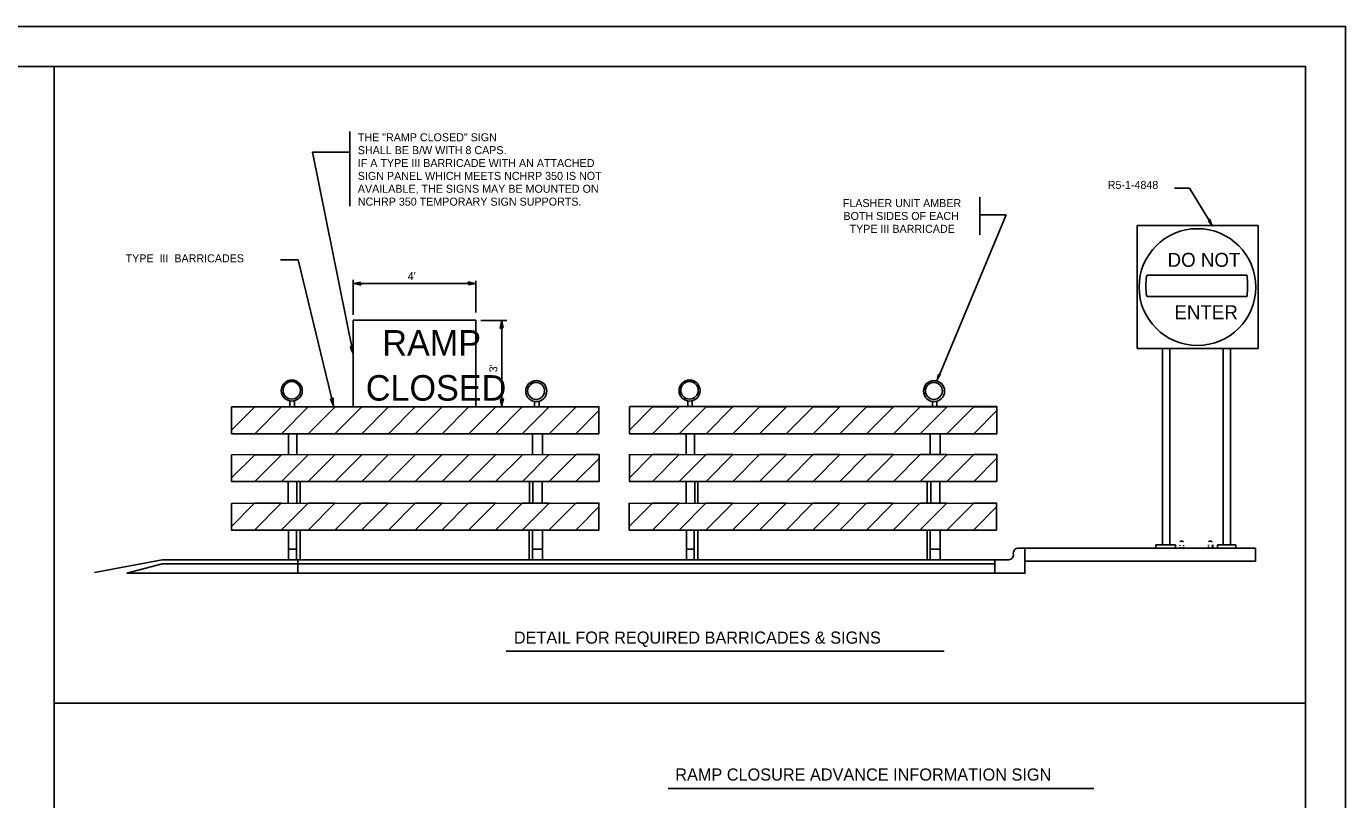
# Model space of a CAD drawing. Extents: x 1920121 to 1937144, y 1296471 to 1305112.
# Drawn here: x 1926096 to 1926921, y 1300593 to 1301076 of the extents above; entities that cross this region are included whole.
import ezdxf

# ---------------------------------------------------------------- set-up
doc = ezdxf.new("R2010")
doc.units = 0
for name, color, linetype in [('Sheets_50 Reference Boundary', 7, 'Continuous'), ('Sheets_General Details', 7, 'Continuous'), ('Sheets_Printer Plotting Border', 7, 'Continuous')]:
    doc.layers.add(name, color=color, linetype=linetype)

msp = doc.modelspace()

# ---------------------------------------------------------------- linework, layer by layer
at = {"layer": 'Sheets_50 Reference Boundary'}
msp.add_lwpolyline([(1925320.65, 1301050.7), (1926895.65, 1301050.7), (1926895.65, 1300050.71), (1925320.65, 1300050.71)], close=True, dxfattribs=at)
at = {"layer": 'Sheets_General Details'}
for p, q in [((1926920.65, 1301075.71), (1925220.65, 1301075.71)), ((1926113.89, 1300050.71), (1926113.89, 1301050.71)), ((1926298.48, 1300963.3), (1926298.48, 1301010.06)), ((1926298.48, 1300997.19), (1926275.16, 1300997.19)), ((1926275.16, 1300997.19), (1926300.61, 1300871.29)), ((1926692.07, 1300945.38), (1926692.07, 1300969.09)), ((1926813.72, 1300974.66), (1926823.2, 1300974.66)), ((1926823.2, 1300974.66), (1926837.46, 1300951.08)), ((1926708.57, 1300958.07), (1926665.9, 1300855.58)), ((1926692.07, 1300958.07), (1926708.57, 1300958.07)), ((1926790.34, 1300951.3), (1926790.34, 1300874.54)), ((1926790.34, 1300951.3), (1926865.92, 1300951.3)), ((1926865.92, 1300951.3), (1926865.92, 1300874.54)), ((1926255.27, 1300929.93), (1926266.24, 1300929.93)), ((1926266.24, 1300929.93), (1926288.37, 1300838.59)), ((1926796.57, 1300920.18), (1926859.01, 1300920.18)), ((1926300.65, 1300917.35), (1926300.65, 1300895.57)), ((1926300.65, 1300915.05), (1926377.46, 1300915.05)), ((1926377.34, 1300916.8), (1926377.34, 1300896.94)), ((1926796.57, 1300906.98), (1926859.01, 1300906.98)), ((1926300.65, 1300892.14), (1926300.65, 1300838.25)), ((1926300.65, 1300892.14), (1926377.34, 1300892.14)), ((1926377.34, 1300892.14), (1926377.34, 1300838.25)), ((1926380.3, 1300892.02), (1926396.67, 1300892.02)), ((1926393.41, 1300892.02), (1926393.41, 1300838.25)), ((1926299.16, 1300878.45), (1926299.16, 1300878.45)), ((1926790.34, 1300874.54), (1926865.92, 1300874.54)), ((1926806.2, 1300874.54), (1926806.2, 1300751.93)), ((1926810.76, 1300874.54), (1926810.76, 1300752.01)), ((1926844.15, 1300874.54), (1926844.15, 1300751.86)), ((1926848.71, 1300874.54), (1926848.71, 1300751.93)), ((1926224.65, 1300837.94), (1926454.21, 1300837.94)), ((1926224.65, 1300821.22), (1926224.65, 1300837.93)), ((1926261.1, 1300838.25), (1926261.1, 1300841.79)), ((1926263.91, 1300838.25), (1926263.91, 1300841.86)), ((1926414.01, 1300841.31), (1926414.01, 1300838.25)), ((1926416.82, 1300838.25), (1926416.82, 1300841.48)), ((1926454.21, 1300821.15), (1926454.21, 1300838.25)), ((1926473.18, 1300838.25), (1926702.74, 1300838.25)), ((1926473.18, 1300821.22), (1926473.18, 1300837.93)), ((1926509.62, 1300838.25), (1926509.62, 1300841.79)), ((1926512.43, 1300838.25), (1926512.43, 1300841.86)), ((1926662.53, 1300841.31), (1926662.53, 1300838.25)), ((1926665.35, 1300838.25), (1926665.35, 1300841.48)), ((1926702.74, 1300821.15), (1926702.74, 1300838.25)), ((1926224.65, 1300821.15), (1926454.21, 1300821.15)), ((1926260.16, 1300821.15), (1926260.16, 1300808.18)), ((1926265.37, 1300821.15), (1926265.37, 1300808.18)), ((1926412.4, 1300821.15), (1926429.36, 1300821.15)), ((1926412.67, 1300821.15), (1926412.67, 1300808.18)), ((1926418.9, 1300821.15), (1926418.9, 1300808.18)), ((1926473.18, 1300821.15), (1926702.74, 1300821.15)), ((1926508.69, 1300821.15), (1926508.69, 1300808.18)), ((1926513.89, 1300821.15), (1926513.89, 1300808.18)), ((1926660.92, 1300821.15), (1926677.89, 1300821.15)), ((1926661.19, 1300821.15), (1926661.19, 1300808.18)), ((1926667.42, 1300821.15), (1926667.42, 1300808.18)), ((1926224.67, 1300808.11), (1926454.23, 1300808.19)), ((1926224.67, 1300791.41), (1926224.67, 1300808.11)), ((1926454.23, 1300791.34), (1926454.23, 1300808.19)), ((1926473.19, 1300791.41), (1926473.19, 1300808.44)), ((1926473.59, 1300808.11), (1926702.75, 1300808.19)), ((1926702.75, 1300791.34), (1926702.75, 1300808.44)), ((1926224.67, 1300791.34), (1926454.23, 1300791.34)), ((1926260.05, 1300791.34), (1926260.05, 1300777.76)), ((1926265.52, 1300791.34), (1926265.52, 1300777.76)), ((1926267.54, 1300791.34), (1926267.54, 1300777.76)), ((1926410.69, 1300791.34), (1926410.69, 1300777.76)), ((1926412.42, 1300791.34), (1926429.38, 1300791.34)), ((1926412.93, 1300791.34), (1926412.93, 1300777.76)), ((1926418.67, 1300791.34), (1926418.67, 1300777.76)), ((1926473.19, 1300791.34), (1926702.75, 1300791.34)), ((1926508.57, 1300791.34), (1926508.57, 1300777.76)), ((1926514.05, 1300791.34), (1926514.05, 1300777.76)), ((1926516.06, 1300791.34), (1926516.06, 1300777.76)), ((1926659.21, 1300791.34), (1926659.21, 1300777.76)), ((1926660.94, 1300791.34), (1926677.9, 1300791.34)), ((1926661.46, 1300791.34), (1926661.46, 1300777.76)), ((1926667.2, 1300791.34), (1926667.2, 1300777.76)), ((1926224.56, 1300777.71), (1926454.11, 1300777.79)), ((1926224.56, 1300761.01), (1926224.56, 1300777.71)), ((1926454.11, 1300760.94), (1926454.11, 1300778.04)), ((1926473.08, 1300761.01), (1926473.08, 1300778.04)), ((1926473.48, 1300777.71), (1926702.64, 1300777.79)), ((1926702.64, 1300760.94), (1926702.64, 1300778.04)), ((1926224.56, 1300760.94), (1926454.11, 1300760.94)), ((1926260.32, 1300760.94), (1926260.32, 1300742.38)), ((1926265.18, 1300760.94), (1926265.18, 1300742.38)), ((1926267.54, 1300760.94), (1926267.54, 1300742.38)), ((1926410.65, 1300760.94), (1926410.65, 1300742.38)), ((1926412.3, 1300760.94), (1926429.26, 1300760.94)), ((1926412.63, 1300760.94), (1926412.63, 1300742.38)), ((1926418.86, 1300760.94), (1926418.86, 1300742.38)), ((1926473.08, 1300760.94), (1926702.64, 1300760.94)), ((1926508.84, 1300760.94), (1926508.84, 1300742.38)), ((1926513.7, 1300760.94), (1926513.7, 1300742.38)), ((1926516.06, 1300760.94), (1926516.06, 1300742.38)), ((1926659.18, 1300760.94), (1926659.18, 1300742.38)), ((1926660.83, 1300760.94), (1926677.79, 1300760.94)), ((1926661.15, 1300760.94), (1926661.15, 1300742.38)), ((1926667.39, 1300760.94), (1926667.39, 1300742.38)), ((1926260.32, 1300749.04), (1926265.18, 1300749.04)), ((1926412.63, 1300749.08), (1926418.87, 1300749.08)), ((1926508.84, 1300749.04), (1926513.7, 1300749.04)), ((1926661.15, 1300749.08), (1926667.39, 1300749.08)), ((1926720.19, 1300749.64), (1926716.35, 1300749.64)), ((1926720.15, 1300749.33), (1926719.85, 1300749.33)), ((1926720.15, 1300749.33), (1926720.15, 1300734.02)), ((1926720.19, 1300749.64), (1926720.19, 1300734.02)), ((1926720.19, 1300749.64), (1926808.24, 1300749.64)), ((1926802.02, 1300751.84), (1926802.02, 1300749.64)), ((1926802.02, 1300751.84), (1926814.4, 1300751.84)), ((1926808.24, 1300749.64), (1926864.26, 1300749.64)), ((1926814.4, 1300751.84), (1926814.4, 1300749.64)), ((1926817.05, 1300751.49), (1926817.05, 1300751.07)), ((1926817.05, 1300750.4), (1926817.05, 1300749.66)), ((1926819.35, 1300751.55), (1926819.35, 1300751.18)), ((1926819.35, 1300750.48), (1926819.35, 1300749.64)), ((1926834.92, 1300751.75), (1926834.92, 1300751.42)), ((1926834.92, 1300750.68), (1926834.92, 1300749.59)), ((1926837.19, 1300751.76), (1926837.19, 1300751.53)), ((1926837.24, 1300750.77), (1926837.24, 1300749.64)), ((1926837.69, 1300751.84), (1926837.69, 1300749.61)), ((1926840.56, 1300751.84), (1926852.05, 1300751.84)), ((1926840.56, 1300751.84), (1926840.56, 1300749.64)), ((1926852.05, 1300751.84), (1926852.05, 1300749.64)), ((1926864.26, 1300749.64), (1926864.26, 1300741.61)), ((1926181.27, 1300742.38), (1926139.06, 1300734.6)), ((1926181.27, 1300739.91), (1926159.18, 1300734.02)), ((1926297.69, 1300742.38), (1926181.27, 1300742.38)), ((1926181.27, 1300739.91), (1926701.31, 1300739.91)), ((1926297.69, 1300742.38), (1926212.83, 1300742.38)), ((1926266.13, 1300742.38), (1926266.13, 1300734.01)), ((1926266.13, 1300742.38), (1926709.51, 1300742.38)), ((1926447.13, 1300742.87), (1926447.13, 1300742.82)), ((1926701.42, 1300742.38), (1926701.42, 1300734.02)), ((1926864.26, 1300741.61), (1926720.15, 1300741.61)), ((1926159.18, 1300734.02), (1926720.15, 1300734.02)), ((1926720.15, 1300734.02), (1926720.15, 1300733.71)), ((1926396.32, 1300685.42), (1926669.76, 1300685.42)), ((1926113.89, 1300652.82), (1926895.65, 1300652.82)), ((1926497.5, 1300599.61), (1926763.38, 1300599.61))]:
    msp.add_line(p, q, dxfattribs=at)
for points in [[(1925320.65, 1301050.71), (1926895.65, 1301050.71), (1926895.65, 1300000.71), (1925320.65, 1300000.71)], [(1926305.65, 1300914.01), (1926305.25, 1300914.97), (1926305.09, 1300915.89), (1926303.15, 1300915.48), (1926300.65, 1300915.05), (1926303.32, 1300914.57)], [(1926372.47, 1300916.1), (1926372.87, 1300915.14), (1926373.03, 1300914.22), (1926374.96, 1300914.62), (1926377.46, 1300915.05), (1926374.8, 1300915.54)], [(1926372.47, 1300916.1), (1926372.87, 1300915.14), (1926373.03, 1300914.22), (1926374.96, 1300914.62), (1926377.46, 1300915.05), (1926374.8, 1300915.54)], [(1926392.37, 1300887.02), (1926393.33, 1300887.43), (1926394.25, 1300887.59), (1926393.85, 1300889.52), (1926393.41, 1300892.02), (1926392.93, 1300889.36)], [(1926300.65, 1300876.4), (1926299.78, 1300875.81), (1926298.91, 1300875.48), (1926299.69, 1300873.66), (1926300.61, 1300871.29), (1926300.56, 1300874)], [(1926224.65, 1300823.48), (1926224.65, 1300821.22), (1926239.11, 1300821.22), (1926255.83, 1300837.94), (1926239.11, 1300837.94)], [(1926255.83, 1300821.22), (1926272.55, 1300821.22), (1926289.35, 1300838.02), (1926272.55, 1300837.94)], [(1926288.21, 1300843.69), (1926287.37, 1300843.07), (1926286.51, 1300842.7), (1926287.36, 1300840.92), (1926288.37, 1300838.59), (1926288.21, 1300841.3)], [(1926289.27, 1300821.22), (1926305.99, 1300821.22), (1926322.79, 1300838.02), (1926305.99, 1300837.94)], [(1926322.71, 1300821.22), (1926339.43, 1300821.22), (1926356.23, 1300838.02), (1926339.43, 1300837.94)], [(1926356.15, 1300821.22), (1926372.87, 1300821.22), (1926389.67, 1300838.02), (1926372.87, 1300837.94)], [(1926389.59, 1300821.22), (1926406.31, 1300821.22), (1926423.11, 1300838.02), (1926406.31, 1300837.94)], [(1926394.46, 1300843.25), (1926393.5, 1300842.84), (1926392.58, 1300842.69), (1926392.98, 1300840.75), (1926393.41, 1300838.25), (1926393.9, 1300840.92)], [(1926423.03, 1300821.22), (1926439.75, 1300821.22), (1926454.21, 1300835.68), (1926454.21, 1300838.07), (1926439.88, 1300838.07)], [(1926473.18, 1300823.48), (1926473.18, 1300821.22), (1926487.64, 1300821.22), (1926504.36, 1300837.94), (1926487.64, 1300837.94)], [(1926504.36, 1300821.22), (1926521.08, 1300821.22), (1926537.87, 1300838.02), (1926521.08, 1300837.94)], [(1926537.8, 1300821.22), (1926554.52, 1300821.22), (1926571.31, 1300838.02), (1926554.52, 1300837.94)], [(1926571.24, 1300821.22), (1926587.96, 1300821.22), (1926604.75, 1300838.02), (1926587.96, 1300837.94)], [(1926604.68, 1300821.22), (1926621.4, 1300821.22), (1926638.19, 1300838.02), (1926621.4, 1300837.94)], [(1926638.12, 1300821.22), (1926654.84, 1300821.22), (1926671.63, 1300838.02), (1926654.84, 1300837.94)], [(1926671.56, 1300821.22), (1926688.28, 1300821.22), (1926702.74, 1300835.68), (1926702.74, 1300838.07), (1926688.4, 1300838.07)], [(1926224.67, 1300793.6), (1926224.67, 1300791.34), (1926239.13, 1300791.34), (1926255.85, 1300808.06), (1926239.13, 1300808.06)], [(1926255.85, 1300791.34), (1926272.57, 1300791.34), (1926289.36, 1300808.14), (1926272.57, 1300808.06)], [(1926289.29, 1300791.34), (1926306.01, 1300791.34), (1926322.8, 1300808.14), (1926306.01, 1300808.06)], [(1926322.73, 1300791.34), (1926339.45, 1300791.34), (1926356.24, 1300808.14), (1926339.45, 1300808.06)], [(1926356.17, 1300791.34), (1926372.89, 1300791.34), (1926389.68, 1300808.14), (1926372.89, 1300808.06)], [(1926389.61, 1300791.34), (1926406.33, 1300791.34), (1926423.12, 1300808.14), (1926406.33, 1300808.06)], [(1926423.05, 1300791.34), (1926439.77, 1300791.34), (1926454.23, 1300805.8), (1926454.23, 1300808.19), (1926439.89, 1300808.19)], [(1926473.19, 1300793.67), (1926473.19, 1300791.41), (1926487.65, 1300791.41), (1926504.37, 1300808.13), (1926487.65, 1300808.13)], [(1926504.37, 1300791.41), (1926521.09, 1300791.41), (1926537.89, 1300808.2), (1926521.09, 1300808.13)], [(1926537.81, 1300791.41), (1926554.53, 1300791.41), (1926571.33, 1300808.2), (1926554.53, 1300808.13)], [(1926571.25, 1300791.41), (1926587.97, 1300791.41), (1926604.77, 1300808.2), (1926587.97, 1300808.13)], [(1926604.69, 1300791.41), (1926621.41, 1300791.41), (1926638.21, 1300808.2), (1926621.41, 1300808.13)], [(1926638.13, 1300791.41), (1926654.85, 1300791.41), (1926671.65, 1300808.2), (1926654.85, 1300808.13)], [(1926671.57, 1300791.41), (1926688.29, 1300791.41), (1926702.75, 1300805.87), (1926702.75, 1300808.26), (1926688.42, 1300808.25)], [(1926224.56, 1300763.27), (1926224.56, 1300761.01), (1926239.01, 1300761.01), (1926255.73, 1300777.73), (1926239.01, 1300777.73)], [(1926255.73, 1300761.01), (1926272.45, 1300761.01), (1926289.25, 1300777.8), (1926272.45, 1300777.73)], [(1926289.17, 1300761.01), (1926305.89, 1300761.01), (1926322.69, 1300777.8), (1926305.89, 1300777.73)], [(1926322.61, 1300761.01), (1926339.33, 1300761.01), (1926356.13, 1300777.8), (1926339.33, 1300777.73)], [(1926356.05, 1300761.01), (1926372.77, 1300761.01), (1926389.57, 1300777.8), (1926372.77, 1300777.73)], [(1926389.49, 1300761.01), (1926406.21, 1300761.01), (1926423.01, 1300777.8), (1926406.21, 1300777.73)], [(1926422.93, 1300761.01), (1926439.65, 1300761.01), (1926454.11, 1300775.47), (1926454.11, 1300777.86), (1926439.78, 1300777.85)], [(1926473.08, 1300763.27), (1926473.08, 1300761.01), (1926487.54, 1300761.01), (1926504.26, 1300777.73), (1926487.54, 1300777.73)], [(1926504.26, 1300761.01), (1926520.98, 1300761.01), (1926537.77, 1300777.8), (1926520.98, 1300777.73)], [(1926537.7, 1300761.01), (1926554.42, 1300761.01), (1926571.21, 1300777.8), (1926554.42, 1300777.73)], [(1926571.14, 1300761.01), (1926587.86, 1300761.01), (1926604.65, 1300777.8), (1926587.86, 1300777.73)], [(1926604.58, 1300761.01), (1926621.3, 1300761.01), (1926638.09, 1300777.8), (1926621.3, 1300777.73)], [(1926638.02, 1300761.01), (1926654.74, 1300761.01), (1926671.53, 1300777.8), (1926654.74, 1300777.73)], [(1926671.46, 1300761.01), (1926688.18, 1300761.01), (1926702.64, 1300775.47), (1926702.64, 1300777.86), (1926688.3, 1300777.85)]]:
    msp.add_lwpolyline(points, close=True, dxfattribs=at)
for points in [[(1926835.44, 1300954.53), (1926835, 1300954.11), (1926836.1, 1300952.8), (1926837.46, 1300951.08), (1926836.53, 1300953.23), (1926835.79, 1300955.15), (1926835.44, 1300954.53), (1926835.2, 1300954.17), (1926836.71, 1300952.33), (1926835.76, 1300954.77), (1926835.53, 1300954.18), (1926836.15, 1300953.29), (1926835.74, 1300954.26)], [(1926666.82, 1300858.08), (1926666.3, 1300858.18), (1926665.94, 1300856.73), (1926665.43, 1300854.88), (1926666.47, 1300856.65), (1926667.44, 1300858.16), (1926666.82, 1300858.08), (1926666.44, 1300858.07), (1926665.93, 1300856.06), (1926667.16, 1300857.98), (1926666.62, 1300857.85), (1926666.31, 1300856.95), (1926666.79, 1300857.74)]]:
    msp.add_lwpolyline(points, dxfattribs=at)
for centre, radius in [((1926828.06, 1300912.85), 36.47), ((1926262.29, 1300848.14), 6.56), ((1926262.24, 1300848.32), 5.43), ((1926415.02, 1300847.83), 6.59), ((1926414.93, 1300847.97), 5.29), ((1926510.82, 1300848.14), 6.56), ((1926510.76, 1300848.32), 5.43), ((1926663.54, 1300847.83), 6.59), ((1926663.45, 1300847.97), 5.29)]:
    msp.add_circle(centre, radius, dxfattribs=at)
for centre, radius, start, end in [((1926818.2, 1300751.95), 2.16, 56.86703, 123.13324), ((1926836.06, 1300752.03), 2.07, 56.54395, 123.45633), ((1926716.08, 1300746.58), 3.06, 84.84332, 198.2751), ((1926709.78, 1300745.76), 3.39, 265.58188, 357.67044)]:
    msp.add_arc(centre, radius, start, end, dxfattribs=at)
for centre, major_axis, ratio in [((1926796.57, 1300913.58), (0, 6.6), 0.109442), ((1926859.01, 1300913.58), (0, -6.6), 0.046044)]:
    msp.add_ellipse(centre, major_axis=major_axis, ratio=ratio, start_param=0, end_param=3.141593, dxfattribs=at)
at = {"layer": 'Sheets_Printer Plotting Border'}
msp.add_lwpolyline([(1925220.65, 1299975.71), (1926920.65, 1299975.71), (1926920.65, 1301075.71), (1925220.65, 1301075.71)], close=True, dxfattribs=at)

# ---------------------------------------------------------------- texts
at = {"layer": 'Sheets_General Details'}
for s, height, p in [('THE "RAMP CLOSED" SIGN ', 5, (1926303.54, 1301003.92)), ('SHALL BE B/W WITH 8 CAPS.', 5, (1926303.54, 1300995.88)), ('IF A TYPE III BARRICADE WITH AN ATTACHED', 5, (1926303.54, 1300987.84)), ('SIGN PANEL WHICH MEETS NCHRP 350 IS NOT', 5, (1926303.54, 1300979.8)), ('AVAILABLE, THE SIGNS MAY BE MOUNTED ON', 5, (1926303.54, 1300971.76)), ('NCHRP 350 TEMPORARY SIGN SUPPORTS.', 5, (1926303.54, 1300963.72)), ('FLASHER UNIT AMBER', 5, (1926606.54, 1300962.8)), ('BOTH SIDES OF EACH', 5, (1926606.93, 1300954.76)), ('TYPE III BARRICADE', 5, (1926610.75, 1300946.72)), ('TYPE  III  BARRICADES', 5, (1926158.48, 1300928.29)), ('DO NOT', 8.741, (1926809.44, 1300925.48)), ("4'", 5, (1926334.73, 1300917.24)), ('ENTER', 8.741, (1926813.71, 1300892.73)), ('RAMP', 15.96, (1926318.87, 1300869.98)), ('CLOSED', 15.96, (1926308.53, 1300841.86)), ('DETAIL FOR REQUIRED BARRICADES & SIGNS', 7.6, (1926401.02, 1300690.03)), ('RAMP CLOSURE ADVANCE INFORMATION SIGN', 7.6, (1926501.87, 1300604.48))]:
    msp.add_text(s, height=height, dxfattribs=at).set_placement(p)
for s, rotation, p in [('R5-1-4848', 360, (1926772.03, 1300974.15)), (" 3'", 90, (1926390.7, 1300857.72))]:
    msp.add_text(s, height=5, rotation=rotation, dxfattribs=at).set_placement(p)

doc.saveas('drawing.dxf')
